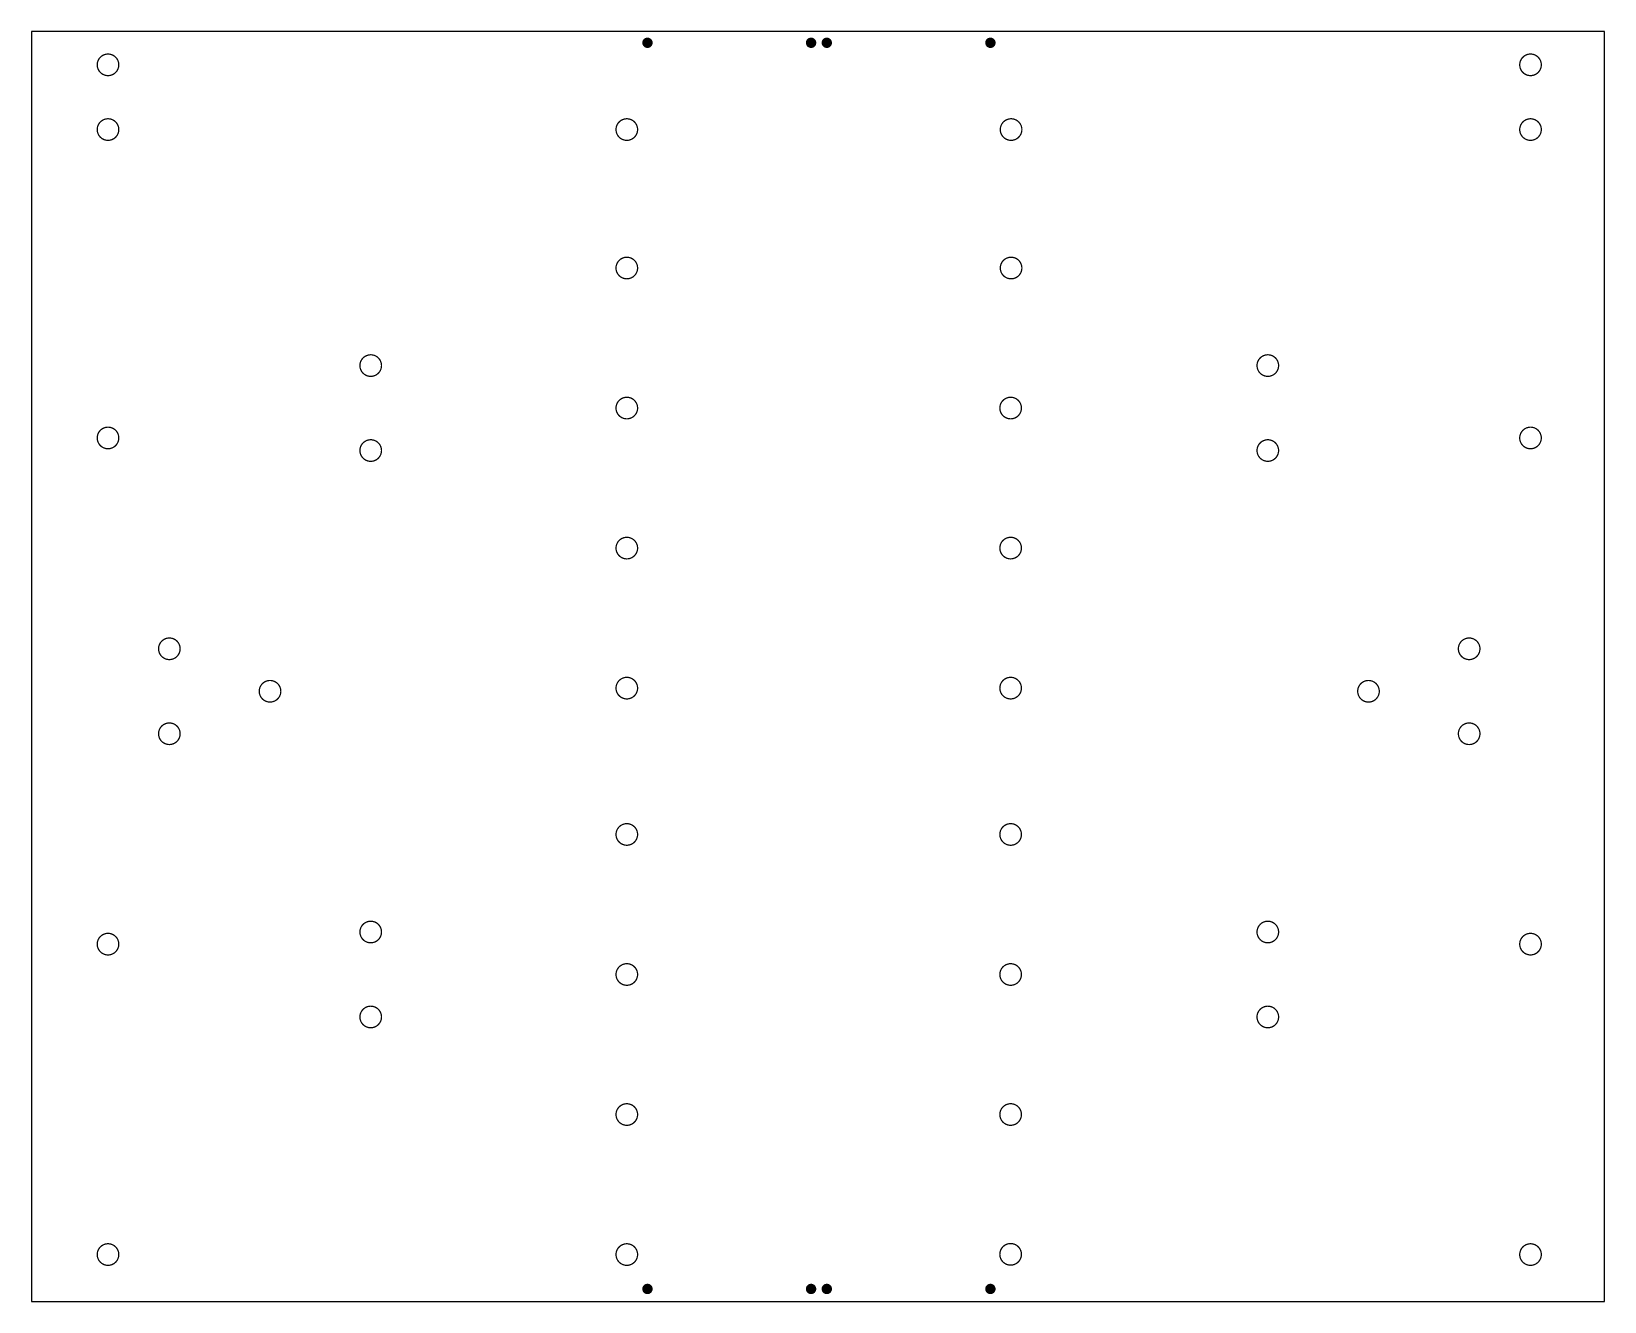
# Model space of a CAD drawing. Extents: x 127 to 377, y 230 to 432.
import ezdxf

# ---------------------------------------------------------------- set-up
doc = ezdxf.new("R2010")
doc.units = 0
doc.layers.get('0').update_dxf_attribs({"linetype": 'CONTINUOUS'})
for name, color, linetype in [('_BOARD', 254, 'CONTINUOUS'), ('_DRILL', 251, 'CONTINUOUS'), ('BOTTOM_SOLDER_MASK', 5, 'CONTINUOUS'), ('TOP_SILKSCREEN', 1, 'CONTINUOUS'), ('TOP_SOLDER_MASK', 2, 'CONTINUOUS')]:
    doc.layers.add(name, color=color, linetype=linetype)

# ---------------------------------------------------------------- blocks, each defined once
blk = doc.blocks.new('PAD')
at = {"const_width": 0.762}
blk.add_lwpolyline([(-0.381, 0, 1), (0.381, 0, 1)], format="xyb", close=True, dxfattribs=at)
blk = doc.blocks.new('_HOLE')
blk.add_circle((0, 0), 0.5)

msp = doc.modelspace()

# ---------------------------------------------------------------- linework, layer by layer
at = {"layer": '_BOARD', "color": 3}
msp.add_lwpolyline([(126.6, 230.5), (376.6, 230.5), (376.6, 230.5), (376.6, 432.3), (376.6, 432.3), (126.6, 432.3), (126.6, 432.3), (126.6, 230.5), (126.6, 230.5)], close=True, dxfattribs=at)
at = {"layer": 'TOP_SILKSCREEN', "color": 135}
for points in [[(137.1008, 426.9999, 0.1016, 0.1016, 1), (136.9992, 426.9999, 0, 0, 0), (137.05, 426.9999, 0, 0, 0), (137.05, 426.9999, 0.2032, 0.2032, 1), (140.4788, 426.9999, 0, 0, 0), (140.4788, 426.9999, 0.1016, 0.1016, 0), (140.5296, 426.9999, 0.1016, 0.1016, 1), (140.428, 426.9999, 0, 0, 0), (140.428, 426.9999, 0.1016, 0.1016, 1), (140.5296, 426.9999, 0, 0, 0), (140.4788, 426.9999, 0, 0, 0), (140.4788, 426.9999, 0.2032, 0.2032, 1), (137.05, 426.9999, 0.2032, 0.2032, 0), (137.05, 426.9999, 0, 0, 0), (137.05, 426.9999, 0.1016, 0.1016, 0), (136.9992, 426.9999, 0.1016, 0.1016, 1), (137.1008, 426.9999, 0, 0, 0)], [(363.1719, 426.9999, 0.1016, 0.1016, 1), (363.0703, 426.9999, 0, 0, 0), (363.1211, 426.9999, 0, 0, 0), (363.1211, 426.9999, 0.2032, 0.2032, 1), (366.5499, 426.9999, 0, 0, 0), (366.5499, 426.9999, 0.1016, 0.1016, 0), (366.6007, 426.9999, 0.1016, 0.1016, 1), (366.4991, 426.9999, 0, 0, 0), (366.4991, 426.9999, 0.1016, 0.1016, 1), (366.6007, 426.9999, 0, 0, 0), (366.5499, 426.9999, 0, 0, 0), (366.5499, 426.9999, 0.2032, 0.2032, 1), (363.1211, 426.9999, 0.2032, 0.2032, 0), (363.1211, 426.9999, 0, 0, 0), (363.1211, 426.9999, 0.1016, 0.1016, 0), (363.0703, 426.9999, 0.1016, 0.1016, 1), (363.1719, 426.9999, 0, 0, 0)], [(137.1009, 416.7144, 0.1016, 0.1016, 1), (136.9993, 416.7144, 0, 0, 0), (137.0501, 416.7144, 0, 0, 0), (137.0501, 416.7144, 0.2032, 0.2032, 1), (140.4789, 416.7144, 0, 0, 0), (140.4789, 416.7144, 0.1016, 0.1016, 0), (140.5297, 416.7144, 0.1016, 0.1016, 1), (140.4281, 416.7144, 0, 0, 0), (140.4281, 416.7144, 0.1016, 0.1016, 1), (140.5297, 416.7144, 0, 0, 0), (140.4789, 416.7144, 0, 0, 0), (140.4789, 416.7144, 0.2032, 0.2032, 1), (137.0501, 416.7144, 0.2032, 0.2032, 0), (137.0501, 416.7144, 0, 0, 0), (137.0501, 416.7144, 0.1016, 0.1016, 0), (136.9993, 416.7144, 0.1016, 0.1016, 1), (137.1009, 416.7144, 0, 0, 0)], [(219.5508, 416.7145, 0.1016, 0.1016, 1), (219.4492, 416.7145, 0, 0, 0), (219.5, 416.7145, 0, 0, 0), (219.5, 416.7145, 0.2032, 0.2032, 1), (222.9288, 416.7145, 0, 0, 0), (222.9288, 416.7145, 0.1016, 0.1016, 0), (222.9796, 416.7145, 0.1016, 0.1016, 1), (222.878, 416.7145, 0, 0, 0), (222.878, 416.7145, 0.1016, 0.1016, 1), (222.9796, 416.7145, 0, 0, 0), (222.9288, 416.7145, 0, 0, 0), (222.9288, 416.7145, 0.2032, 0.2032, 1), (219.5, 416.7145, 0.2032, 0.2032, 0), (219.5, 416.7145, 0, 0, 0), (219.5, 416.7145, 0.1016, 0.1016, 0), (219.4492, 416.7145, 0.1016, 0.1016, 1), (219.5508, 416.7145, 0, 0, 0)], [(280.622, 416.7145, 0.1016, 0.1016, 1), (280.5204, 416.7145, 0, 0, 0), (280.5712, 416.7145, 0, 0, 0), (280.5712, 416.7145, 0.2032, 0.2032, 1), (284, 416.7145, 0, 0, 0), (284, 416.7145, 0.1016, 0.1016, 0), (284.0508, 416.7145, 0.1016, 0.1016, 1), (283.9492, 416.7145, 0, 0, 0), (283.9492, 416.7145, 0.1016, 0.1016, 1), (284.0508, 416.7145, 0, 0, 0), (284, 416.7145, 0, 0, 0), (284, 416.7145, 0.2032, 0.2032, 1), (280.5712, 416.7145, 0.2032, 0.2032, 0), (280.5712, 416.7145, 0, 0, 0), (280.5712, 416.7145, 0.1016, 0.1016, 0), (280.5204, 416.7145, 0.1016, 0.1016, 1), (280.622, 416.7145, 0, 0, 0)], [(363.1718, 416.7144, 0.1016, 0.1016, 1), (363.0702, 416.7144, 0, 0, 0), (363.121, 416.7144, 0, 0, 0), (363.121, 416.7144, 0.2032, 0.2032, 1), (366.5498, 416.7144, 0, 0, 0), (366.5498, 416.7144, 0.1016, 0.1016, 0), (366.6006, 416.7144, 0.1016, 0.1016, 1), (366.499, 416.7144, 0, 0, 0), (366.499, 416.7144, 0.1016, 0.1016, 1), (366.6006, 416.7144, 0, 0, 0), (366.5498, 416.7144, 0, 0, 0), (366.5498, 416.7144, 0.2032, 0.2032, 1), (363.121, 416.7144, 0.2032, 0.2032, 0), (363.121, 416.7144, 0, 0, 0), (363.121, 416.7144, 0.1016, 0.1016, 0), (363.0702, 416.7144, 0.1016, 0.1016, 1), (363.1718, 416.7144, 0, 0, 0)], [(219.5508, 394.7144, 0.1016, 0.1016, 1), (219.4492, 394.7144, 0, 0, 0), (219.5, 394.7144, 0, 0, 0), (219.5, 394.7144, 0.2032, 0.2032, 1), (222.9288, 394.7144, 0, 0, 0), (222.9288, 394.7144, 0.1016, 0.1016, 0), (222.9796, 394.7144, 0.1016, 0.1016, 1), (222.878, 394.7144, 0, 0, 0), (222.878, 394.7144, 0.1016, 0.1016, 1), (222.9796, 394.7144, 0, 0, 0), (222.9288, 394.7144, 0, 0, 0), (222.9288, 394.7144, 0.2032, 0.2032, 1), (219.5, 394.7144, 0.2032, 0.2032, 0), (219.5, 394.7144, 0, 0, 0), (219.5, 394.7144, 0.1016, 0.1016, 0), (219.4492, 394.7144, 0.1016, 0.1016, 1), (219.5508, 394.7144, 0, 0, 0)], [(280.622, 394.7144, 0.1016, 0.1016, 1), (280.5204, 394.7144, 0, 0, 0), (280.5712, 394.7144, 0, 0, 0), (280.5712, 394.7144, 0.2032, 0.2032, 1), (284, 394.7144, 0, 0, 0), (284, 394.7144, 0.1016, 0.1016, 0), (284.0508, 394.7144, 0.1016, 0.1016, 1), (283.9492, 394.7144, 0, 0, 0), (283.9492, 394.7144, 0.1016, 0.1016, 1), (284.0508, 394.7144, 0, 0, 0), (284, 394.7144, 0, 0, 0), (284, 394.7144, 0.2032, 0.2032, 1), (280.5712, 394.7144, 0.2032, 0.2032, 0), (280.5712, 394.7144, 0, 0, 0), (280.5712, 394.7144, 0.1016, 0.1016, 0), (280.5204, 394.7144, 0.1016, 0.1016, 1), (280.622, 394.7144, 0, 0, 0)], [(178.8509, 379.2144, 0.1016, 0.1016, 1), (178.7493, 379.2144, 0, 0, 0), (178.8001, 379.2144, 0, 0, 0), (178.8001, 379.2144, 0.2032, 0.2032, 1), (182.2289, 379.2144, 0, 0, 0), (182.2289, 379.2144, 0.1016, 0.1016, 0), (182.2797, 379.2144, 0.1016, 0.1016, 1), (182.1781, 379.2144, 0, 0, 0), (182.1781, 379.2144, 0.1016, 0.1016, 1), (182.2797, 379.2144, 0, 0, 0), (182.2289, 379.2144, 0, 0, 0), (182.2289, 379.2144, 0.2032, 0.2032, 1), (178.8001, 379.2144, 0.2032, 0.2032, 0), (178.8001, 379.2144, 0, 0, 0), (178.8001, 379.2144, 0.1016, 0.1016, 0), (178.7493, 379.2144, 0.1016, 0.1016, 1), (178.8509, 379.2144, 0, 0, 0)], [(321.4218, 379.2144, 0.1016, 0.1016, 1), (321.3202, 379.2144, 0, 0, 0), (321.371, 379.2144, 0, 0, 0), (321.371, 379.2144, 0.2032, 0.2032, 1), (324.7998, 379.2144, 0, 0, 0), (324.7998, 379.2144, 0.1016, 0.1016, 0), (324.8506, 379.2144, 0.1016, 0.1016, 1), (324.749, 379.2144, 0, 0, 0), (324.749, 379.2144, 0.1016, 0.1016, 1), (324.8506, 379.2144, 0, 0, 0), (324.7998, 379.2144, 0, 0, 0), (324.7998, 379.2144, 0.2032, 0.2032, 1), (321.371, 379.2144, 0.2032, 0.2032, 0), (321.371, 379.2144, 0, 0, 0), (321.371, 379.2144, 0.1016, 0.1016, 0), (321.3202, 379.2144, 0.1016, 0.1016, 1), (321.4218, 379.2144, 0, 0, 0)], [(219.5508, 372.4644, 0.1016, 0.1016, 1), (219.4492, 372.4644, 0, 0, 0), (219.5, 372.4644, 0, 0, 0), (219.5, 372.4644, 0.2032, 0.2032, 1), (222.9288, 372.4644, 0, 0, 0), (222.9288, 372.4644, 0.1016, 0.1016, 0), (222.9796, 372.4644, 0.1016, 0.1016, 1), (222.878, 372.4644, 0, 0, 0), (222.878, 372.4644, 0.1016, 0.1016, 1), (222.9796, 372.4644, 0, 0, 0), (222.9288, 372.4644, 0, 0, 0), (222.9288, 372.4644, 0.2032, 0.2032, 1), (219.5, 372.4644, 0.2032, 0.2032, 0), (219.5, 372.4644, 0, 0, 0), (219.5, 372.4644, 0.1016, 0.1016, 0), (219.4492, 372.4644, 0.1016, 0.1016, 1), (219.5508, 372.4644, 0, 0, 0)], [(280.5508, 372.4644, 0.1016, 0.1016, 1), (280.4492, 372.4644, 0, 0, 0), (280.5, 372.4644, 0, 0, 0), (280.5, 372.4644, 0.2032, 0.2032, 1), (283.9288, 372.4644, 0, 0, 0), (283.9288, 372.4644, 0.1016, 0.1016, 0), (283.9796, 372.4644, 0.1016, 0.1016, 1), (283.878, 372.4644, 0, 0, 0), (283.878, 372.4644, 0.1016, 0.1016, 1), (283.9796, 372.4644, 0, 0, 0), (283.9288, 372.4644, 0, 0, 0), (283.9288, 372.4644, 0.2032, 0.2032, 1), (280.5, 372.4644, 0.2032, 0.2032, 0), (280.5, 372.4644, 0, 0, 0), (280.5, 372.4644, 0.1016, 0.1016, 0), (280.4492, 372.4644, 0.1016, 0.1016, 1), (280.5508, 372.4644, 0, 0, 0)], [(137.1008, 367.7144, 0.1016, 0.1016, 1), (136.9992, 367.7144, 0, 0, 0), (137.05, 367.7144, 0, 0, 0), (137.05, 367.7144, 0.2032, 0.2032, 1), (140.4788, 367.7144, 0, 0, 0), (140.4788, 367.7144, 0.1016, 0.1016, 0), (140.5296, 367.7144, 0.1016, 0.1016, 1), (140.428, 367.7144, 0, 0, 0), (140.428, 367.7144, 0.1016, 0.1016, 1), (140.5296, 367.7144, 0, 0, 0), (140.4788, 367.7144, 0, 0, 0), (140.4788, 367.7144, 0.2032, 0.2032, 1), (137.05, 367.7144, 0.2032, 0.2032, 0), (137.05, 367.7144, 0, 0, 0), (137.05, 367.7144, 0.1016, 0.1016, 0), (136.9992, 367.7144, 0.1016, 0.1016, 1), (137.1008, 367.7144, 0, 0, 0)], [(178.8509, 365.7144, 0.1016, 0.1016, 1), (178.7493, 365.7144, 0, 0, 0), (178.8001, 365.7144, 0, 0, 0), (178.8001, 365.7144, 0.2032, 0.2032, 1), (182.2289, 365.7144, 0, 0, 0), (182.2289, 365.7144, 0.1016, 0.1016, 0), (182.2797, 365.7144, 0.1016, 0.1016, 1), (182.1781, 365.7144, 0, 0, 0), (182.1781, 365.7144, 0.1016, 0.1016, 1), (182.2797, 365.7144, 0, 0, 0), (182.2289, 365.7144, 0, 0, 0), (182.2289, 365.7144, 0.2032, 0.2032, 1), (178.8001, 365.7144, 0.2032, 0.2032, 0), (178.8001, 365.7144, 0, 0, 0), (178.8001, 365.7144, 0.1016, 0.1016, 0), (178.7493, 365.7144, 0.1016, 0.1016, 1), (178.8509, 365.7144, 0, 0, 0)], [(321.4218, 365.7144, 0.1016, 0.1016, 1), (321.3202, 365.7144, 0, 0, 0), (321.371, 365.7144, 0, 0, 0), (321.371, 365.7144, 0.2032, 0.2032, 1), (324.7998, 365.7144, 0, 0, 0), (324.7998, 365.7144, 0.1016, 0.1016, 0), (324.8506, 365.7144, 0.1016, 0.1016, 1), (324.749, 365.7144, 0, 0, 0), (324.749, 365.7144, 0.1016, 0.1016, 1), (324.8506, 365.7144, 0, 0, 0), (324.7998, 365.7144, 0, 0, 0), (324.7998, 365.7144, 0.2032, 0.2032, 1), (321.371, 365.7144, 0.2032, 0.2032, 0), (321.371, 365.7144, 0, 0, 0), (321.371, 365.7144, 0.1016, 0.1016, 0), (321.3202, 365.7144, 0.1016, 0.1016, 1), (321.4218, 365.7144, 0, 0, 0)], [(363.1719, 367.7144, 0.1016, 0.1016, 1), (363.0703, 367.7144, 0, 0, 0), (363.1211, 367.7144, 0, 0, 0), (363.1211, 367.7144, 0.2032, 0.2032, 1), (366.5499, 367.7144, 0, 0, 0), (366.5499, 367.7144, 0.1016, 0.1016, 0), (366.6007, 367.7144, 0.1016, 0.1016, 1), (366.4991, 367.7144, 0, 0, 0), (366.4991, 367.7144, 0.1016, 0.1016, 1), (366.6007, 367.7144, 0, 0, 0), (366.5499, 367.7144, 0, 0, 0), (366.5499, 367.7144, 0.2032, 0.2032, 1), (363.1211, 367.7144, 0.2032, 0.2032, 0), (363.1211, 367.7144, 0, 0, 0), (363.1211, 367.7144, 0.1016, 0.1016, 0), (363.0703, 367.7144, 0.1016, 0.1016, 1), (363.1719, 367.7144, 0, 0, 0)], [(219.5508, 350.2145, 0.1016, 0.1016, 1), (219.4492, 350.2145, 0, 0, 0), (219.5, 350.2145, 0, 0, 0), (219.5, 350.2145, 0.2032, 0.2032, 1), (222.9288, 350.2145, 0, 0, 0), (222.9288, 350.2145, 0.1016, 0.1016, 0), (222.9796, 350.2145, 0.1016, 0.1016, 1), (222.878, 350.2145, 0, 0, 0), (222.878, 350.2145, 0.1016, 0.1016, 1), (222.9796, 350.2145, 0, 0, 0), (222.9288, 350.2145, 0, 0, 0), (222.9288, 350.2145, 0.2032, 0.2032, 1), (219.5, 350.2145, 0.2032, 0.2032, 0), (219.5, 350.2145, 0, 0, 0), (219.5, 350.2145, 0.1016, 0.1016, 0), (219.4492, 350.2145, 0.1016, 0.1016, 1), (219.5508, 350.2145, 0, 0, 0)], [(280.5508, 350.2145, 0.1016, 0.1016, 1), (280.4492, 350.2145, 0, 0, 0), (280.5, 350.2145, 0, 0, 0), (280.5, 350.2145, 0.2032, 0.2032, 1), (283.9288, 350.2145, 0, 0, 0), (283.9288, 350.2145, 0.1016, 0.1016, 0), (283.9796, 350.2145, 0.1016, 0.1016, 1), (283.878, 350.2145, 0, 0, 0), (283.878, 350.2145, 0.1016, 0.1016, 1), (283.9796, 350.2145, 0, 0, 0), (283.9288, 350.2145, 0, 0, 0), (283.9288, 350.2145, 0.2032, 0.2032, 1), (280.5, 350.2145, 0.2032, 0.2032, 0), (280.5, 350.2145, 0, 0, 0), (280.5, 350.2145, 0.1016, 0.1016, 0), (280.4492, 350.2145, 0.1016, 0.1016, 1), (280.5508, 350.2145, 0, 0, 0)], [(146.8509, 334.2144, 0.1016, 0.1016, 1), (146.7493, 334.2144, 0, 0, 0), (146.8001, 334.2144, 0, 0, 0), (146.8001, 334.2144, 0.2032, 0.2032, 1), (150.2289, 334.2144, 0, 0, 0), (150.2289, 334.2144, 0.1016, 0.1016, 0), (150.2797, 334.2144, 0.1016, 0.1016, 1), (150.1781, 334.2144, 0, 0, 0), (150.1781, 334.2144, 0.1016, 0.1016, 1), (150.2797, 334.2144, 0, 0, 0), (150.2289, 334.2144, 0, 0, 0), (150.2289, 334.2144, 0.2032, 0.2032, 1), (146.8001, 334.2144, 0.2032, 0.2032, 0), (146.8001, 334.2144, 0, 0, 0), (146.8001, 334.2144, 0.1016, 0.1016, 0), (146.7493, 334.2144, 0.1016, 0.1016, 1), (146.8509, 334.2144, 0, 0, 0)], [(353.4218, 334.2144, 0.1016, 0.1016, 1), (353.3202, 334.2144, 0, 0, 0), (353.371, 334.2144, 0, 0, 0), (353.371, 334.2144, 0.2032, 0.2032, 1), (356.7998, 334.2144, 0, 0, 0), (356.7998, 334.2144, 0.1016, 0.1016, 0), (356.8506, 334.2144, 0.1016, 0.1016, 1), (356.749, 334.2144, 0, 0, 0), (356.749, 334.2144, 0.1016, 0.1016, 1), (356.8506, 334.2144, 0, 0, 0), (356.7998, 334.2144, 0, 0, 0), (356.7998, 334.2144, 0.2032, 0.2032, 1), (353.371, 334.2144, 0.2032, 0.2032, 0), (353.371, 334.2144, 0, 0, 0), (353.371, 334.2144, 0.1016, 0.1016, 0), (353.3202, 334.2144, 0.1016, 0.1016, 1), (353.4218, 334.2144, 0, 0, 0)], [(162.8509, 327.4644, 0.1016, 0.1016, 1), (162.7493, 327.4644, 0, 0, 0), (162.8001, 327.4644, 0, 0, 0), (162.8001, 327.4644, 0.2032, 0.2032, 1), (166.2289, 327.4644, 0, 0, 0), (166.2289, 327.4644, 0.1016, 0.1016, 0), (166.2797, 327.4644, 0.1016, 0.1016, 1), (166.1781, 327.4644, 0, 0, 0), (166.1781, 327.4644, 0.1016, 0.1016, 1), (166.2797, 327.4644, 0, 0, 0), (166.2289, 327.4644, 0, 0, 0), (166.2289, 327.4644, 0.2032, 0.2032, 1), (162.8001, 327.4644, 0.2032, 0.2032, 0), (162.8001, 327.4644, 0, 0, 0), (162.8001, 327.4644, 0.1016, 0.1016, 0), (162.7493, 327.4644, 0.1016, 0.1016, 1), (162.8509, 327.4644, 0, 0, 0)], [(219.5508, 327.9645, 0.1016, 0.1016, 1), (219.4492, 327.9645, 0, 0, 0), (219.5, 327.9645, 0, 0, 0), (219.5, 327.9645, 0.2032, 0.2032, 1), (222.9288, 327.9645, 0, 0, 0), (222.9288, 327.9645, 0.1016, 0.1016, 0), (222.9796, 327.9645, 0.1016, 0.1016, 1), (222.878, 327.9645, 0, 0, 0), (222.878, 327.9645, 0.1016, 0.1016, 1), (222.9796, 327.9645, 0, 0, 0), (222.9288, 327.9645, 0, 0, 0), (222.9288, 327.9645, 0.2032, 0.2032, 1), (219.5, 327.9645, 0.2032, 0.2032, 0), (219.5, 327.9645, 0, 0, 0), (219.5, 327.9645, 0.1016, 0.1016, 0), (219.4492, 327.9645, 0.1016, 0.1016, 1), (219.5508, 327.9645, 0, 0, 0)], [(280.5508, 327.9645, 0.1016, 0.1016, 1), (280.4492, 327.9645, 0, 0, 0), (280.5, 327.9645, 0, 0, 0), (280.5, 327.9645, 0.2032, 0.2032, 1), (283.9288, 327.9645, 0, 0, 0), (283.9288, 327.9645, 0.1016, 0.1016, 0), (283.9796, 327.9645, 0.1016, 0.1016, 1), (283.878, 327.9645, 0, 0, 0), (283.878, 327.9645, 0.1016, 0.1016, 1), (283.9796, 327.9645, 0, 0, 0), (283.9288, 327.9645, 0, 0, 0), (283.9288, 327.9645, 0.2032, 0.2032, 1), (280.5, 327.9645, 0.2032, 0.2032, 0), (280.5, 327.9645, 0, 0, 0), (280.5, 327.9645, 0.1016, 0.1016, 0), (280.4492, 327.9645, 0.1016, 0.1016, 1), (280.5508, 327.9645, 0, 0, 0)], [(337.4218, 327.4644, 0.1016, 0.1016, 1), (337.3202, 327.4644, 0, 0, 0), (337.371, 327.4644, 0, 0, 0), (337.371, 327.4644, 0.2032, 0.2032, 1), (340.7998, 327.4644, 0, 0, 0), (340.7998, 327.4644, 0.1016, 0.1016, 0), (340.8506, 327.4644, 0.1016, 0.1016, 1), (340.749, 327.4644, 0, 0, 0), (340.749, 327.4644, 0.1016, 0.1016, 1), (340.8506, 327.4644, 0, 0, 0), (340.7998, 327.4644, 0, 0, 0), (340.7998, 327.4644, 0.2032, 0.2032, 1), (337.371, 327.4644, 0.2032, 0.2032, 0), (337.371, 327.4644, 0, 0, 0), (337.371, 327.4644, 0.1016, 0.1016, 0), (337.3202, 327.4644, 0.1016, 0.1016, 1), (337.4218, 327.4644, 0, 0, 0)], [(146.8509, 320.7144, 0.1016, 0.1016, 1), (146.7493, 320.7144, 0, 0, 0), (146.8001, 320.7144, 0, 0, 0), (146.8001, 320.7144, 0.2032, 0.2032, 1), (150.2289, 320.7144, 0, 0, 0), (150.2289, 320.7144, 0.1016, 0.1016, 0), (150.2797, 320.7144, 0.1016, 0.1016, 1), (150.1781, 320.7144, 0, 0, 0), (150.1781, 320.7144, 0.1016, 0.1016, 1), (150.2797, 320.7144, 0, 0, 0), (150.2289, 320.7144, 0, 0, 0), (150.2289, 320.7144, 0.2032, 0.2032, 1), (146.8001, 320.7144, 0.2032, 0.2032, 0), (146.8001, 320.7144, 0, 0, 0), (146.8001, 320.7144, 0.1016, 0.1016, 0), (146.7493, 320.7144, 0.1016, 0.1016, 1), (146.8509, 320.7144, 0, 0, 0)], [(353.4218, 320.7144, 0.1016, 0.1016, 1), (353.3202, 320.7144, 0, 0, 0), (353.371, 320.7144, 0, 0, 0), (353.371, 320.7144, 0.2032, 0.2032, 1), (356.7998, 320.7144, 0, 0, 0), (356.7998, 320.7144, 0.1016, 0.1016, 0), (356.8506, 320.7144, 0.1016, 0.1016, 1), (356.749, 320.7144, 0, 0, 0), (356.749, 320.7144, 0.1016, 0.1016, 1), (356.8506, 320.7144, 0, 0, 0), (356.7998, 320.7144, 0, 0, 0), (356.7998, 320.7144, 0.2032, 0.2032, 1), (353.371, 320.7144, 0.2032, 0.2032, 0), (353.371, 320.7144, 0, 0, 0), (353.371, 320.7144, 0.1016, 0.1016, 0), (353.3202, 320.7144, 0.1016, 0.1016, 1), (353.4218, 320.7144, 0, 0, 0)], [(219.5508, 304.7144, 0.1016, 0.1016, 1), (219.4492, 304.7144, 0, 0, 0), (219.5, 304.7144, 0, 0, 0), (219.5, 304.7144, 0.2032, 0.2032, 1), (222.9288, 304.7144, 0, 0, 0), (222.9288, 304.7144, 0.1016, 0.1016, 0), (222.9796, 304.7144, 0.1016, 0.1016, 1), (222.878, 304.7144, 0, 0, 0), (222.878, 304.7144, 0.1016, 0.1016, 1), (222.9796, 304.7144, 0, 0, 0), (222.9288, 304.7144, 0, 0, 0), (222.9288, 304.7144, 0.2032, 0.2032, 1), (219.5, 304.7144, 0.2032, 0.2032, 0), (219.5, 304.7144, 0, 0, 0), (219.5, 304.7144, 0.1016, 0.1016, 0), (219.4492, 304.7144, 0.1016, 0.1016, 1), (219.5508, 304.7144, 0, 0, 0)], [(280.5508, 304.7144, 0.1016, 0.1016, 1), (280.4492, 304.7144, 0, 0, 0), (280.5, 304.7144, 0, 0, 0), (280.5, 304.7144, 0.2032, 0.2032, 1), (283.9288, 304.7144, 0, 0, 0), (283.9288, 304.7144, 0.1016, 0.1016, 0), (283.9796, 304.7144, 0.1016, 0.1016, 1), (283.878, 304.7144, 0, 0, 0), (283.878, 304.7144, 0.1016, 0.1016, 1), (283.9796, 304.7144, 0, 0, 0), (283.9288, 304.7144, 0, 0, 0), (283.9288, 304.7144, 0.2032, 0.2032, 1), (280.5, 304.7144, 0.2032, 0.2032, 0), (280.5, 304.7144, 0, 0, 0), (280.5, 304.7144, 0.1016, 0.1016, 0), (280.4492, 304.7144, 0.1016, 0.1016, 1), (280.5508, 304.7144, 0, 0, 0)], [(178.8509, 289.2144, 0.1016, 0.1016, 1), (178.7493, 289.2144, 0, 0, 0), (178.8001, 289.2144, 0, 0, 0), (178.8001, 289.2144, 0.2032, 0.2032, 1), (182.2289, 289.2144, 0, 0, 0), (182.2289, 289.2144, 0.1016, 0.1016, 0), (182.2797, 289.2144, 0.1016, 0.1016, 1), (182.1781, 289.2144, 0, 0, 0), (182.1781, 289.2144, 0.1016, 0.1016, 1), (182.2797, 289.2144, 0, 0, 0), (182.2289, 289.2144, 0, 0, 0), (182.2289, 289.2144, 0.2032, 0.2032, 1), (178.8001, 289.2144, 0.2032, 0.2032, 0), (178.8001, 289.2144, 0, 0, 0), (178.8001, 289.2144, 0.1016, 0.1016, 0), (178.7493, 289.2144, 0.1016, 0.1016, 1), (178.8509, 289.2144, 0, 0, 0)], [(321.4218, 289.2144, 0.1016, 0.1016, 1), (321.3202, 289.2144, 0, 0, 0), (321.371, 289.2144, 0, 0, 0), (321.371, 289.2144, 0.2032, 0.2032, 1), (324.7998, 289.2144, 0, 0, 0), (324.7998, 289.2144, 0.1016, 0.1016, 0), (324.8506, 289.2144, 0.1016, 0.1016, 1), (324.749, 289.2144, 0, 0, 0), (324.749, 289.2144, 0.1016, 0.1016, 1), (324.8506, 289.2144, 0, 0, 0), (324.7998, 289.2144, 0, 0, 0), (324.7998, 289.2144, 0.2032, 0.2032, 1), (321.371, 289.2144, 0.2032, 0.2032, 0), (321.371, 289.2144, 0, 0, 0), (321.371, 289.2144, 0.1016, 0.1016, 0), (321.3202, 289.2144, 0.1016, 0.1016, 1), (321.4218, 289.2144, 0, 0, 0)], [(137.1008, 287.2855, 0.1016, 0.1016, 1), (136.9992, 287.2855, 0, 0, 0), (137.05, 287.2855, 0, 0, 0), (137.05, 287.2855, 0.2032, 0.2032, 1), (140.4788, 287.2855, 0, 0, 0), (140.4788, 287.2855, 0.1016, 0.1016, 0), (140.5296, 287.2855, 0.1016, 0.1016, 1), (140.428, 287.2855, 0, 0, 0), (140.428, 287.2855, 0.1016, 0.1016, 1), (140.5296, 287.2855, 0, 0, 0), (140.4788, 287.2855, 0, 0, 0), (140.4788, 287.2855, 0.2032, 0.2032, 1), (137.05, 287.2855, 0.2032, 0.2032, 0), (137.05, 287.2855, 0, 0, 0), (137.05, 287.2855, 0.1016, 0.1016, 0), (136.9992, 287.2855, 0.1016, 0.1016, 1), (137.1008, 287.2855, 0, 0, 0)], [(363.1719, 287.2855, 0.1016, 0.1016, 1), (363.0703, 287.2855, 0, 0, 0), (363.1211, 287.2855, 0, 0, 0), (363.1211, 287.2855, 0.2032, 0.2032, 1), (366.5499, 287.2855, 0, 0, 0), (366.5499, 287.2855, 0.1016, 0.1016, 0), (366.6007, 287.2855, 0.1016, 0.1016, 1), (366.4991, 287.2855, 0, 0, 0), (366.4991, 287.2855, 0.1016, 0.1016, 1), (366.6007, 287.2855, 0, 0, 0), (366.5499, 287.2855, 0, 0, 0), (366.5499, 287.2855, 0.2032, 0.2032, 1), (363.1211, 287.2855, 0.2032, 0.2032, 0), (363.1211, 287.2855, 0, 0, 0), (363.1211, 287.2855, 0.1016, 0.1016, 0), (363.0703, 287.2855, 0.1016, 0.1016, 1), (363.1719, 287.2855, 0, 0, 0)], [(219.5508, 282.4644, 0.1016, 0.1016, 1), (219.4492, 282.4644, 0, 0, 0), (219.5, 282.4644, 0, 0, 0), (219.5, 282.4644, 0.2032, 0.2032, 1), (222.9288, 282.4644, 0, 0, 0), (222.9288, 282.4644, 0.1016, 0.1016, 0), (222.9796, 282.4644, 0.1016, 0.1016, 1), (222.878, 282.4644, 0, 0, 0), (222.878, 282.4644, 0.1016, 0.1016, 1), (222.9796, 282.4644, 0, 0, 0), (222.9288, 282.4644, 0, 0, 0), (222.9288, 282.4644, 0.2032, 0.2032, 1), (219.5, 282.4644, 0.2032, 0.2032, 0), (219.5, 282.4644, 0, 0, 0), (219.5, 282.4644, 0.1016, 0.1016, 0), (219.4492, 282.4644, 0.1016, 0.1016, 1), (219.5508, 282.4644, 0, 0, 0)], [(280.5508, 282.4644, 0.1016, 0.1016, 1), (280.4492, 282.4644, 0, 0, 0), (280.5, 282.4644, 0, 0, 0), (280.5, 282.4644, 0.2032, 0.2032, 1), (283.9288, 282.4644, 0, 0, 0), (283.9288, 282.4644, 0.1016, 0.1016, 0), (283.9796, 282.4644, 0.1016, 0.1016, 1), (283.878, 282.4644, 0, 0, 0), (283.878, 282.4644, 0.1016, 0.1016, 1), (283.9796, 282.4644, 0, 0, 0), (283.9288, 282.4644, 0, 0, 0), (283.9288, 282.4644, 0.2032, 0.2032, 1), (280.5, 282.4644, 0.2032, 0.2032, 0), (280.5, 282.4644, 0, 0, 0), (280.5, 282.4644, 0.1016, 0.1016, 0), (280.4492, 282.4644, 0.1016, 0.1016, 1), (280.5508, 282.4644, 0, 0, 0)], [(178.8509, 275.7144, 0.1016, 0.1016, 1), (178.7493, 275.7144, 0, 0, 0), (178.8001, 275.7144, 0, 0, 0), (178.8001, 275.7144, 0.2032, 0.2032, 1), (182.2289, 275.7144, 0, 0, 0), (182.2289, 275.7144, 0.1016, 0.1016, 0), (182.2797, 275.7144, 0.1016, 0.1016, 1), (182.1781, 275.7144, 0, 0, 0), (182.1781, 275.7144, 0.1016, 0.1016, 1), (182.2797, 275.7144, 0, 0, 0), (182.2289, 275.7144, 0, 0, 0), (182.2289, 275.7144, 0.2032, 0.2032, 1), (178.8001, 275.7144, 0.2032, 0.2032, 0), (178.8001, 275.7144, 0, 0, 0), (178.8001, 275.7144, 0.1016, 0.1016, 0), (178.7493, 275.7144, 0.1016, 0.1016, 1), (178.8509, 275.7144, 0, 0, 0)], [(321.4218, 275.7144, 0.1016, 0.1016, 1), (321.3202, 275.7144, 0, 0, 0), (321.371, 275.7144, 0, 0, 0), (321.371, 275.7144, 0.2032, 0.2032, 1), (324.7998, 275.7144, 0, 0, 0), (324.7998, 275.7144, 0.1016, 0.1016, 0), (324.8506, 275.7144, 0.1016, 0.1016, 1), (324.749, 275.7144, 0, 0, 0), (324.749, 275.7144, 0.1016, 0.1016, 1), (324.8506, 275.7144, 0, 0, 0), (324.7998, 275.7144, 0, 0, 0), (324.7998, 275.7144, 0.2032, 0.2032, 1), (321.371, 275.7144, 0.2032, 0.2032, 0), (321.371, 275.7144, 0, 0, 0), (321.371, 275.7144, 0.1016, 0.1016, 0), (321.3202, 275.7144, 0.1016, 0.1016, 1), (321.4218, 275.7144, 0, 0, 0)], [(219.5508, 260.2144, 0.1016, 0.1016, 1), (219.4492, 260.2144, 0, 0, 0), (219.5, 260.2144, 0, 0, 0), (219.5, 260.2144, 0.2032, 0.2032, 1), (222.9288, 260.2144, 0, 0, 0), (222.9288, 260.2144, 0.1016, 0.1016, 0), (222.9796, 260.2144, 0.1016, 0.1016, 1), (222.878, 260.2144, 0, 0, 0), (222.878, 260.2144, 0.1016, 0.1016, 1), (222.9796, 260.2144, 0, 0, 0), (222.9288, 260.2144, 0, 0, 0), (222.9288, 260.2144, 0.2032, 0.2032, 1), (219.5, 260.2144, 0.2032, 0.2032, 0), (219.5, 260.2144, 0, 0, 0), (219.5, 260.2144, 0.1016, 0.1016, 0), (219.4492, 260.2144, 0.1016, 0.1016, 1), (219.5508, 260.2144, 0, 0, 0)], [(280.5508, 260.2144, 0.1016, 0.1016, 1), (280.4492, 260.2144, 0, 0, 0), (280.5, 260.2144, 0, 0, 0), (280.5, 260.2144, 0.2032, 0.2032, 1), (283.9288, 260.2144, 0, 0, 0), (283.9288, 260.2144, 0.1016, 0.1016, 0), (283.9796, 260.2144, 0.1016, 0.1016, 1), (283.878, 260.2144, 0, 0, 0), (283.878, 260.2144, 0.1016, 0.1016, 1), (283.9796, 260.2144, 0, 0, 0), (283.9288, 260.2144, 0, 0, 0), (283.9288, 260.2144, 0.2032, 0.2032, 1), (280.5, 260.2144, 0.2032, 0.2032, 0), (280.5, 260.2144, 0, 0, 0), (280.5, 260.2144, 0.1016, 0.1016, 0), (280.4492, 260.2144, 0.1016, 0.1016, 1), (280.5508, 260.2144, 0, 0, 0)], [(137.1009, 237.9644, 0.1016, 0.1016, 1), (136.9993, 237.9644, 0, 0, 0), (137.0501, 237.9644, 0, 0, 0), (137.0501, 237.9644, 0.2032, 0.2032, 1), (140.4789, 237.9644, 0, 0, 0), (140.4789, 237.9644, 0.1016, 0.1016, 0), (140.5297, 237.9644, 0.1016, 0.1016, 1), (140.4281, 237.9644, 0, 0, 0), (140.4281, 237.9644, 0.1016, 0.1016, 1), (140.5297, 237.9644, 0, 0, 0), (140.4789, 237.9644, 0, 0, 0), (140.4789, 237.9644, 0.2032, 0.2032, 1), (137.0501, 237.9644, 0.2032, 0.2032, 0), (137.0501, 237.9644, 0, 0, 0), (137.0501, 237.9644, 0.1016, 0.1016, 0), (136.9993, 237.9644, 0.1016, 0.1016, 1), (137.1009, 237.9644, 0, 0, 0)], [(219.5508, 237.9645, 0.1016, 0.1016, 1), (219.4492, 237.9645, 0, 0, 0), (219.5, 237.9645, 0, 0, 0), (219.5, 237.9645, 0.2032, 0.2032, 1), (222.9288, 237.9645, 0, 0, 0), (222.9288, 237.9645, 0.1016, 0.1016, 0), (222.9796, 237.9645, 0.1016, 0.1016, 1), (222.878, 237.9645, 0, 0, 0), (222.878, 237.9645, 0.1016, 0.1016, 1), (222.9796, 237.9645, 0, 0, 0), (222.9288, 237.9645, 0, 0, 0), (222.9288, 237.9645, 0.2032, 0.2032, 1), (219.5, 237.9645, 0.2032, 0.2032, 0), (219.5, 237.9645, 0, 0, 0), (219.5, 237.9645, 0.1016, 0.1016, 0), (219.4492, 237.9645, 0.1016, 0.1016, 1), (219.5508, 237.9645, 0, 0, 0)], [(280.5508, 238, 0.1016, 0.1016, 1), (280.4492, 238, 0, 0, 0), (280.5, 238, 0, 0, 0), (280.5, 238, 0.2032, 0.2032, 1), (283.9288, 238, 0, 0, 0), (283.9288, 238, 0.1016, 0.1016, 0), (283.9796, 238, 0.1016, 0.1016, 1), (283.878, 238, 0, 0, 0), (283.878, 238, 0.1016, 0.1016, 1), (283.9796, 238, 0, 0, 0), (283.9288, 238, 0, 0, 0), (283.9288, 238, 0.2032, 0.2032, 1), (280.5, 238, 0.2032, 0.2032, 0), (280.5, 238, 0, 0, 0), (280.5, 238, 0.1016, 0.1016, 0), (280.4492, 238, 0.1016, 0.1016, 1), (280.5508, 238, 0, 0, 0)], [(363.1718, 237.9644, 0.1016, 0.1016, 1), (363.0702, 237.9644, 0, 0, 0), (363.121, 237.9644, 0, 0, 0), (363.121, 237.9644, 0.2032, 0.2032, 1), (366.5498, 237.9644, 0, 0, 0), (366.5498, 237.9644, 0.1016, 0.1016, 0), (366.6006, 237.9644, 0.1016, 0.1016, 1), (366.499, 237.9644, 0, 0, 0), (366.499, 237.9644, 0.1016, 0.1016, 1), (366.6006, 237.9644, 0, 0, 0), (366.5498, 237.9644, 0, 0, 0), (366.5498, 237.9644, 0.2032, 0.2032, 1), (363.121, 237.9644, 0.2032, 0.2032, 0), (363.121, 237.9644, 0, 0, 0), (363.121, 237.9644, 0.1016, 0.1016, 0), (363.0702, 237.9644, 0.1016, 0.1016, 1), (363.1718, 237.9644, 0, 0, 0)]]:
    msp.add_lwpolyline(points, format="xyseb", close=True, dxfattribs=at)

# ---------------------------------------------------------------- block references
at = {"layer": '_DRILL', "xscale": 0.889, "yscale": 0.889}
for p in [(224.5, 430.5), (250.5, 430.5), (253, 430.5), (279, 430.5), (224.5, 232.5), (250.5, 232.5), (253, 232.5), (279, 232.5)]:
    msp.add_blockref('_HOLE', p, dxfattribs=at)
at = {"layer": 'BOTTOM_SOLDER_MASK', "color": 253, "xscale": 1.083, "yscale": 1.083}
for p in [(224.5, 430.5), (224.5, 430.5), (250.5, 430.5), (250.5, 430.5), (253, 430.5), (253, 430.5), (279, 430.5), (279, 430.5), (224.5, 232.5), (224.5, 232.5), (250.5, 232.5), (250.5, 232.5), (253, 232.5), (253, 232.5), (279, 232.5), (279, 232.5)]:
    msp.add_blockref('PAD', p, dxfattribs=at)
at = {"layer": 'TOP_SOLDER_MASK', "color": 253, "xscale": 1.083, "yscale": 1.083}
for p in [(224.5, 430.5), (224.5, 430.5), (250.5, 430.5), (250.5, 430.5), (253, 430.5), (253, 430.5), (279, 430.5), (279, 430.5), (224.5, 232.5), (224.5, 232.5), (250.5, 232.5), (250.5, 232.5), (253, 232.5), (253, 232.5), (279, 232.5), (279, 232.5)]:
    msp.add_blockref('PAD', p, dxfattribs=at)

doc.saveas('drawing.dxf')
